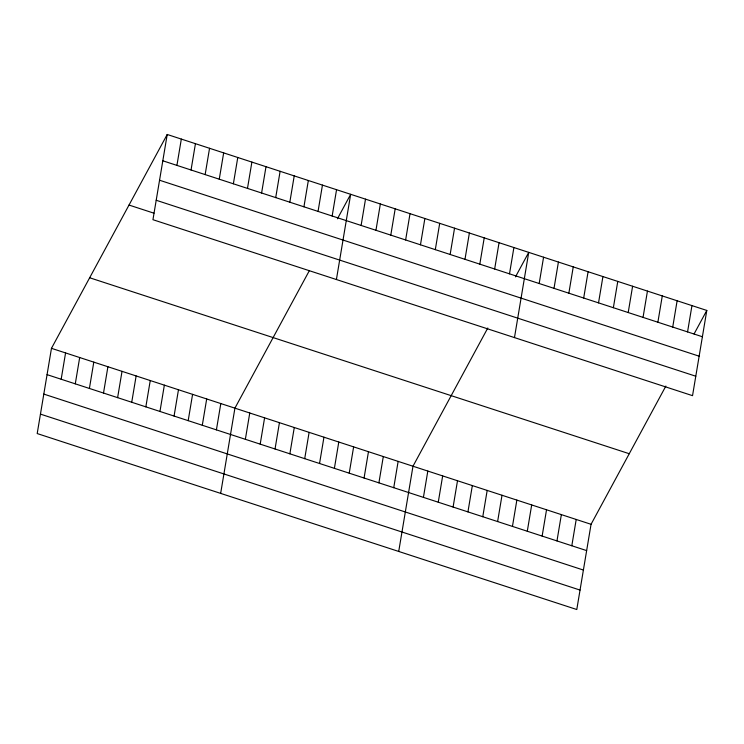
<?xml version="1.0" encoding="UTF-8"?>
<svg xmlns="http://www.w3.org/2000/svg" width="744" height="744" viewBox="0 0 744 744"><rect width="100%" height="100%" fill="white"/><g stroke="black" fill="none" stroke-linecap="round" stroke-linejoin="round"><path stroke-width="1.12" d="M167.214 134.478L152.948 219.703L692.534 395.668L706.8 310.443L167.214 134.478L51.466 348.332L37.2 433.557L576.786 609.522L591.052 524.297L665.871 386.062M61.175 379.245L65.574 352.935M75.284 383.839L79.682 357.538M89.401 388.442L93.8 362.142M103.509 393.046L107.908 366.736M117.617 397.649L122.025 371.34M131.735 402.253L136.133 375.943M176.923 165.391L181.331 139.082M145.843 406.856L150.251 380.547M191.041 169.995L195.44 143.685M159.96 411.46L164.359 385.15M205.149 174.589L209.548 148.288M174.068 416.054L178.476 389.754M219.257 179.192L223.665 152.892M188.185 420.658L192.584 394.357M233.374 183.796L237.773 157.486M202.294 425.261L206.693 398.951M247.482 188.399L251.891 162.09M216.411 429.865L220.81 403.555M261.6 193.003L265.999 166.693M220.661 493.384L234.918 408.158L309.197 270.937M275.708 197.606L280.116 171.297M245.362 439.304L249.761 412.994M289.825 202.201L294.224 175.9M260.195 444.14L264.594 417.84M303.933 206.804L308.342 180.504M275.038 448.985L279.437 422.676M318.051 211.408L322.45 185.098M289.872 453.821L294.28 427.512M332.159 216.011L336.558 189.701M304.714 458.657L309.113 432.357M336.409 279.53L350.675 194.305L337.413 218.81M319.548 463.503L323.956 437.193M361.11 225.451L365.509 199.141M334.391 468.339L338.79 442.029M375.953 230.287L380.351 203.986M349.224 473.175L353.632 446.874M390.786 235.132L395.185 208.822M364.067 478.02L368.466 451.71M405.629 239.968L410.028 213.658M378.901 482.856L383.309 456.546M420.462 244.804L424.871 218.504M393.743 487.692L398.142 461.382M435.305 249.649L439.704 223.34M398.719 551.453L412.985 466.228L487.804 327.992M450.139 254.485L454.547 228.175M423.42 497.373L427.819 471.064M464.981 259.321L469.38 233.021M438.263 502.209L442.661 475.9M479.815 264.167L484.223 237.857M453.096 507.045L457.504 480.745M494.658 269.002L499.057 242.693M467.939 511.891L472.338 485.581M509.501 273.839L513.899 247.538M482.772 516.727L487.181 490.417M514.476 337.599L528.733 252.374L515.471 276.88M497.615 521.563L502.014 495.262M539.177 283.52L543.576 257.21M512.449 526.408L516.857 500.098M554.01 288.356L558.419 262.055M527.291 531.244L531.69 504.934M568.853 293.201L573.252 266.891M542.134 536.08L546.533 509.779M583.687 298.037L588.095 271.727M556.968 540.925L561.367 514.615M598.529 302.873L602.928 276.563M571.811 545.761L576.209 519.452M613.363 307.709L617.771 281.409M628.206 312.554L632.605 286.245M643.039 317.39L647.447 291.081M657.882 322.226L662.281 295.926M672.725 327.072L677.124 300.762M687.558 331.908L691.957 305.598M694.068 333.963L706.8 310.443M162.815 160.788L702.401 336.744M159.56 180.234L699.146 356.19M156.203 200.266L695.789 376.222M129.019 205.056L153.98 213.193M89.661 277.763L629.247 453.719M51.466 348.332L591.052 524.297M47.058 374.641L586.644 550.597M43.803 394.088L583.389 570.044M40.455 414.12L580.041 590.076"/></g></svg>
